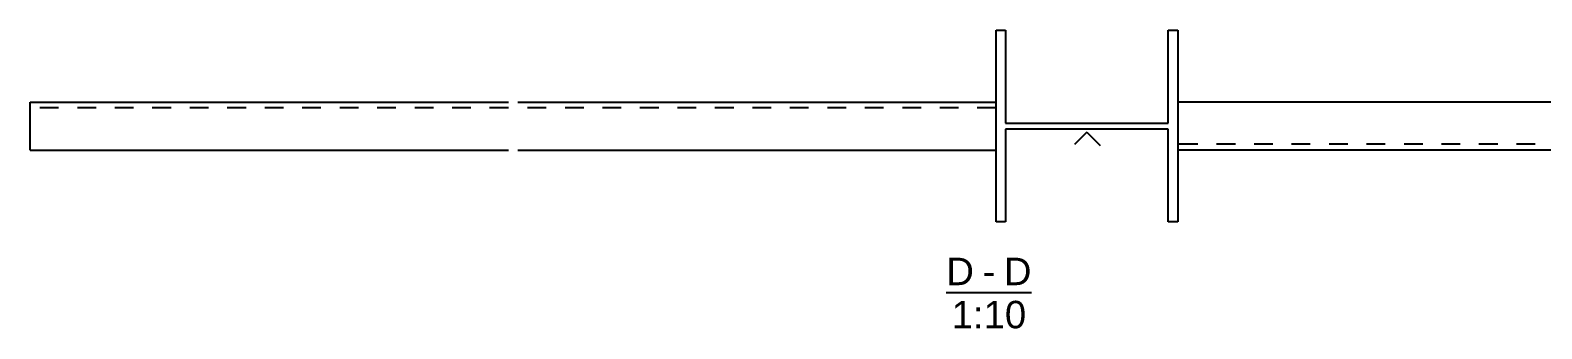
# Model space of a CAD drawing. Header units: millimetres. Extents: x -278 to 563, y -75 to 519.
# Drawn here: x 210.2 to 368.3, y 140.7 to 171.9 of the extents above; entities that cross this region are included whole.
import ezdxf

# ---------------------------------------------------------------- set-up
doc = ezdxf.new("R2010")
doc.units = ezdxf.units.MM
doc.linetypes.add('DXK_LINE_DOT2', pattern=[3.9198, 1.9599, -1.9599])
doc.styles.add('Arial', font='ARIAL.TTF', dxfattribs={"height": 0.2})

# ---------------------------------------------------------------- blocks, each defined once
blk = doc.blocks.new('Unknown-43703786-15 - 7503')
at = {"color": 6, "linetype": 'Continuous'}
blk.add_line((306.03, 144.53), (314.94, 144.53), dxfattribs=at)
at = {"color": 0, "linetype": 'Continuous'}
for points in [[(308.92, 145.28), (308.92, 148.28), (306.03, 148.28), (306.03, 145.28)], [(311.15, 145.28), (311.15, 148.28), (309.82, 148.28), (309.82, 145.28)], [(314.94, 145.28), (314.94, 148.28), (312.05, 148.28), (312.05, 145.28)], [(314.38, 140.78), (314.38, 143.78), (306.6, 143.78), (306.6, 140.78)]]:
    blk.add_wipeout(points, dxfattribs=at)
at = {"color": 6, "linetype": 'Continuous', "style": 'Arial'}
for s, height, p in [('D', 2.87, (306.03, 145.28)), ('D', 2.87, (312.05, 145.28)), ('-', 2.87, (309.82, 145.28)), ('1:10', 2.865, (306.6, 140.78))]:
    blk.add_text(s, height=height, dxfattribs=at).set_placement(p)
blk = doc.blocks.new('Part-43703786-7508 - 7503')
at = {"color": 2, "linetype": 'Continuous'}
for p, q in [((410.74, 164.38), (330.24, 164.38)), ((410.74, 159.38), (410.74, 164.38)), ((410.74, 159.38), (330.24, 159.38))]:
    blk.add_line(p, q, dxfattribs=at)
at = {"color": 7, "linetype": 'DXK_LINE_DOT2'}
for p, q in [((330.24, 164.38), (330.24, 159.38)), ((410.74, 159.98), (330.24, 159.98))]:
    blk.add_line(p, q, dxfattribs=at)
blk = doc.blocks.new('Part-43703786-7507 - 7503')
at = {"color": 2, "linetype": 'Continuous'}
for p, q in [((210.24, 159.38), (210.24, 164.38)), ((210.24, 164.38), (260.24, 164.38)), ((261.24, 164.38), (311.24, 164.38)), ((210.24, 159.38), (260.24, 159.38)), ((261.24, 159.38), (311.24, 159.38))]:
    blk.add_line(p, q, dxfattribs=at)
at = {"color": 7, "linetype": 'DXK_LINE_DOT2'}
for p, q in [((260.24, 163.78), (210.24, 163.78)), ((311.24, 163.78), (261.24, 163.78)), ((311.24, 159.38), (311.24, 164.38))]:
    blk.add_line(p, q, dxfattribs=at)
blk = doc.blocks.new('Part-43703786-7518 - 7503')
at = {"color": 2, "linetype": 'Continuous'}
for p, q in [((311.24, 151.88), (311.24, 171.88)), ((311.24, 171.88), (312.24, 171.88)), ((312.24, 171.88), (312.24, 162.2)), ((329.24, 162.2), (329.24, 171.88)), ((329.24, 171.88), (330.24, 171.88)), ((330.24, 171.88), (330.24, 151.88)), ((312.24, 162.2), (329.24, 162.2)), ((329.24, 161.55), (312.24, 161.55)), ((312.24, 161.55), (312.24, 151.88)), ((320.74, 161.25), (319.44, 159.95)), ((320.74, 161.25), (322.14, 159.85)), ((329.24, 151.88), (329.24, 161.55)), ((312.24, 151.88), (311.24, 151.88)), ((330.24, 151.88), (329.24, 151.88))]:
    blk.add_line(p, q, dxfattribs=at)

msp = doc.modelspace()

# ---------------------------------------------------------------- block references
for name in ['Part-43703786-7518 - 7503', 'Part-43703786-7507 - 7503', 'Part-43703786-7508 - 7503', 'Unknown-43703786-15 - 7503']:
    msp.add_blockref(name, (0, 0))

doc.saveas('drawing.dxf')
